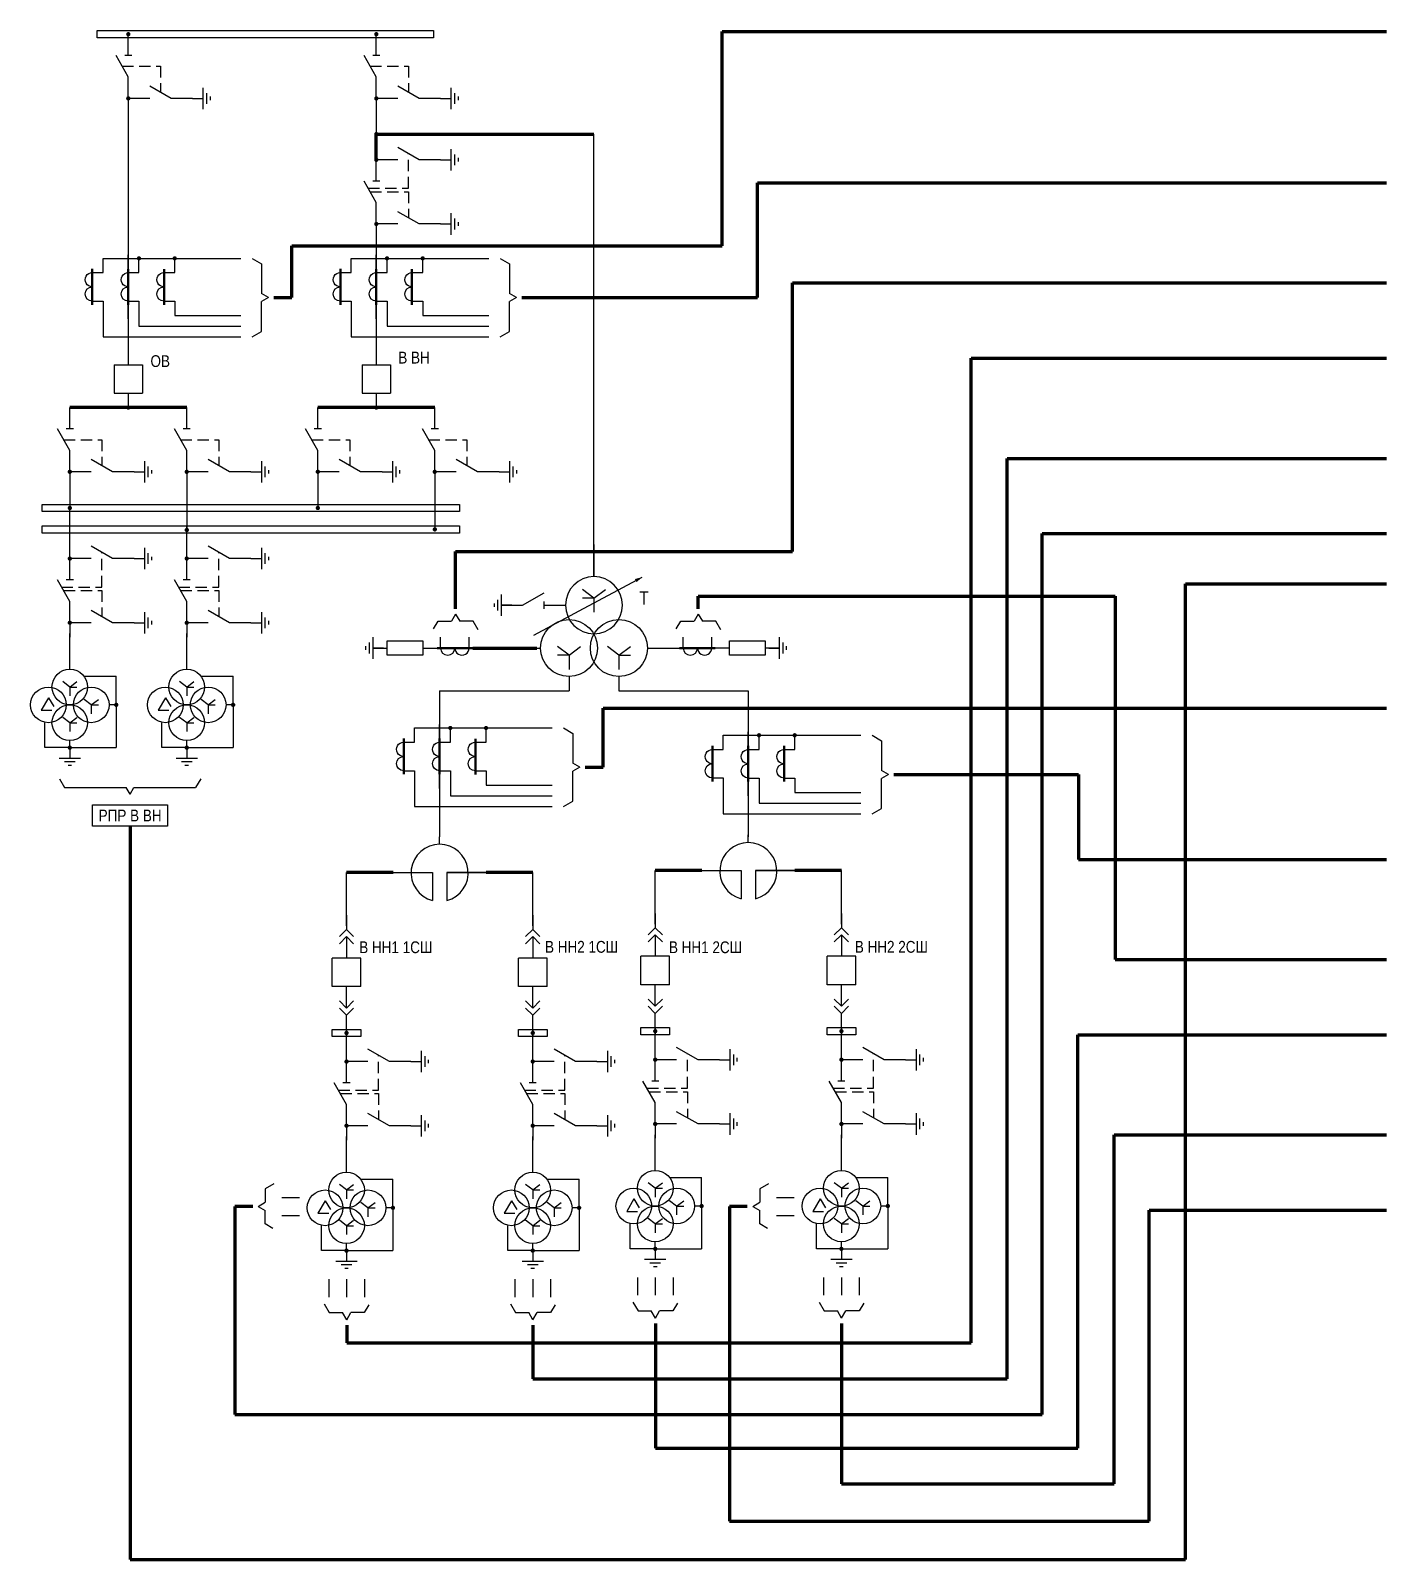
# Model space of a CAD drawing. Header units: millimetres. Extents: x 6 to 13069, y 2 to 2638.
# Drawn here: x 6186.3 to 6566.3, y 2141.8 to 2570.3 of the extents above; entities that cross this region are included whole.
import ezdxf
from ezdxf.enums import TextEntityAlignment as Align

# ---------------------------------------------------------------- set-up
doc = ezdxf.new("R2010")
doc.units = ezdxf.units.MM
doc.linetypes.add('штриховая2', pattern=[9.525, 6.35, -3.175])
doc.layers.add('Основная', color=7, linetype='Continuous')
doc.styles.add('Narrow', font='ARIALN.TTF')
doc.styles.add('Вывод', font='tahoma.ttf', dxfattribs={"height": 2.5})
doc.styles.add('Компонент', font='ARIALN.TTF', dxfattribs={"height": 3.5})

# ---------------------------------------------------------------- blocks, each defined once
blk = doc.blocks.new('*U85')
at = {"ltscale": 0.25}
for p, q in [((0, 0), (-20, 0)), ((14.44, 0), (0, 0))]:
    blk.add_line(p, q, dxfattribs=at)
blk.add_lwpolyline([(-18, 0, 1, 0, 0), (-20, 0, 0, 0, 0)], format="xyseb", dxfattribs=at)
at = {"layer": 'Основная', "style": 'Вывод'}
blk.add_attdef('ОС', text='', height=2.5, dxfattribs=at).set_placement((3, 2), align=Align.MIDDLE_CENTER)
blk = doc.blocks.new('*U84')
at = {"ltscale": 0.25}
for q in [(-3.2, 4.4), (3.2, 4.4), (0, -2), (3.21, 2)]:
    blk.add_line((0, 2), q, dxfattribs=at)
blk.add_circle((0, 0), 8, dxfattribs=at)
at = {"layer": 'Основная', "style": 'Компонент'}
blk.add_attdef('ОУ', text='', height=3.5, dxfattribs=at).set_placement((-17, 0), align=Align.MIDDLE_CENTER)
blk = doc.blocks.new('*U78')
at = {"ltscale": 0.25}
for q in [(-3.2, 0.4), (3.2, 0.4), (-3.21, -2), (0, -6)]:
    blk.add_line((0, -2), q, dxfattribs=at)
blk.add_circle((0, 0), 8, dxfattribs=at)
at = {"layer": 'Основная', "style": 'Компонент'}
blk.add_attdef('ОУ', text='', height=3.5, dxfattribs=at).set_placement((17, 0), align=Align.MIDDLE_CENTER)
blk = doc.blocks.new('*U79')
at = {"ltscale": 0.25}
for q in [(-3.2, 0.4), (3.2, 0.4), (0, -6), (3.21, -2)]:
    blk.add_line((0, -2), q, dxfattribs=at)
blk.add_circle((0, 0), 8, dxfattribs=at)
at = {"layer": 'Основная', "style": 'Компонент'}
blk.add_attdef('ОУ', text='', height=3.5, dxfattribs=at).set_placement((17, 0), align=Align.MIDDLE_CENTER)
blk = doc.blocks.new('*U80')
at = {"ltscale": 0.35}
blk.add_lwpolyline([(-2, -5), (-2, 5), (2, 5), (2, -5)], close=True, dxfattribs=at)
at = {"layer": 'Основная', "color": 0}
for p, q in [((0, 5), (0, 9)), ((0, -9), (0, -5))]:
    blk.add_line(p, q, dxfattribs=at)
at = {"layer": 'Основная'}
for tag, height, style, p in [('В1', 2.5, 'Вывод', (2, 7)), ('ОУ', 3.5, 'Компонент', (-6, 0)), ('В2', 2.5, 'Вывод', (2, -7))]:
    blk.add_attdef(tag, text='', height=height, dxfattribs=dict(at, style=style)).set_placement(p, align=Align.MIDDLE_CENTER)
blk = doc.blocks.new('*U72')
at = {"layer": 'Основная'}
for p, q in [((-3, 0), (3, 0)), ((0, 3), (0, 0)), ((-1.5, -1), (1.5, -1)), ((-0.5, -2), (0.5, -2))]:
    blk.add_line(p, q, dxfattribs=at)
blk = doc.blocks.new('*U82')
at = {"ltscale": 0.35}
blk.add_lwpolyline([(-2, -5), (-2, 5), (2, 5), (2, -5)], close=True, dxfattribs=at)
at = {"layer": 'Основная', "color": 0}
for p, q in [((0, 5), (0, 9)), ((0, -9), (0, -5))]:
    blk.add_line(p, q, dxfattribs=at)
at = {"layer": 'Основная'}
for tag, height, style, p in [('В1', 2.5, 'Вывод', (2, 7)), ('ОУ', 3.5, 'Компонент', (-6, 0)), ('В2', 2.5, 'Вывод', (2, -7))]:
    blk.add_attdef(tag, text='', height=height, dxfattribs=dict(at, style=style)).set_placement(p, align=Align.MIDDLE_CENTER)
blk = doc.blocks.new('*U108')
at = {"color": 0}
blk.add_line((0, 0), (6, 3.43), dxfattribs=at)
blk = doc.blocks.new('*U6')
at = {"layer": 'Основная', "color": 0}
blk.add_line((0, -1), (0, 1), dxfattribs=at)
blk = doc.blocks.new('*U15')
at = {"layer": 'Основная', "color": 0}
for p, q in [((0, 3), (0, 9)), ((0, -9), (0, -3))]:
    blk.add_line(p, q, dxfattribs=at)
at = {"ltscale": 0.25, "rotation": 89.99999999999999}
blk.add_blockref('*U6', (0, 3), dxfattribs=at)
at = {"layer": 'Основная', "ltscale": 0.25, "rotation": 89.99999999999999}
blk.add_blockref('*U108', (0, -3), dxfattribs=at)
at = {"layer": 'Основная'}
for tag, height, style, p in [('В1', 2.5, 'Вывод', (2, 7)), ('ОУ', 3.5, 'Компонент', (-12, 0)), ('В2', 2.5, 'Вывод', (2, -7))]:
    blk.add_attdef(tag, text='', height=height, dxfattribs=dict(at, style=style)).set_placement(p, align=Align.MIDDLE_CENTER)
blk = doc.blocks.new('*U49')
at = {"layer": 'Основная'}
for p, q in [((-3, 0), (3, 0)), ((0, 3), (0, 0)), ((-1.5, -1), (1.5, -1)), ((-0.5, -2), (0.5, -2))]:
    blk.add_line(p, q, dxfattribs=at)
blk = doc.blocks.new('*U119')
at = {"layer": 'Основная', "ltscale": 0.25}
for p, q in [((2, 2), (0, 0)), ((0, 0), (2, -2))]:
    blk.add_line(p, q, dxfattribs=at)
blk = doc.blocks.new('*U68')
at = {"color": 0}
for p, q in [((0, 6), (0, 2)), ((0, 0), (0, -6))]:
    blk.add_line(p, q, dxfattribs=at)
at = {"color": 0, "ltscale": 0.25, "xscale": -1, "rotation": 90}
for p in [(0, 2), (0, 0)]:
    blk.add_blockref('*U119', p, dxfattribs=at)
at = {"layer": 'Основная'}
for tag, height, style, p in [('ОУ2', 3.5, 'Компонент', (-5, 6)), ('В2', 2.5, 'Вывод', (3, 6)), ('ОУ1', 3.5, 'Компонент', (-5, -6)), ('В1', 2.5, 'Вывод', (3, -6))]:
    blk.add_attdef(tag, text='', height=height, dxfattribs=dict(at, style=style)).set_placement(p, align=Align.MIDDLE_CENTER)
blk = doc.blocks.new('*U19')
at = {"layer": 'Основная'}
for p, q in [((0, 0), (-8, 0)), ((-8, -8), (-8, 0)), ((0, -8), (0, 0)), ((0, -8), (-8, -8))]:
    blk.add_line(p, q, dxfattribs=at)
at = {"layer": 'Основная', "style": 'Компонент'}
blk.add_attdef('ОУ', text='', height=3.5, dxfattribs=at).set_placement((-15, -3), align=Align.MIDDLE_CENTER)
blk = doc.blocks.new('*U69')
at = {"color": 0}
for p, q in [((0, 0), (0, 6)), ((0, -6), (0, -2))]:
    blk.add_line(p, q, dxfattribs=at)
at = {"color": 0, "ltscale": 0.25, "rotation": 89.99999999999999}
for p in [(0, 0), (0, -2)]:
    blk.add_blockref('*U119', p, dxfattribs=at)
at = {"layer": 'Основная'}
for tag, height, style, p in [('ОУ1', 3.5, 'Компонент', (-5, 6)), ('В1', 2.5, 'Вывод', (3, 6)), ('ОУ2', 3.5, 'Компонент', (-5, -6)), ('В2', 2.5, 'Вывод', (3, -6))]:
    blk.add_attdef(tag, text='', height=height, dxfattribs=dict(at, style=style)).set_placement(p, align=Align.MIDDLE_CENTER)
blk = doc.blocks.new('*U24')
at = {"ltscale": 0.25}
for p, q in [((0, 4), (3, 4)), ((0, -4), (3, -4))]:
    blk.add_line(p, q, dxfattribs=at)
for centre, major_axis, start_param, end_param in [((0, -2), (-2, 0), 4.712389, 7.853982), ((0, 2), (0, -2), 3.141593, 6.283185)]:
    blk.add_ellipse(centre, major_axis=major_axis, ratio=1, start_param=start_param, end_param=end_param, dxfattribs=at)
at = {"layer": 'Основная', "color": 0, "lineweight": 50}
blk.add_line((0, -5), (0, 5), dxfattribs=at)
at = {"layer": 'Основная'}
for tag, height, style, p in [('В1', 2.5, 'Вывод', (5, 6)), ('ОУ', 3.5, 'Компонент', (-6, 0)), ('В2', 2.5, 'Вывод', (5, -6))]:
    blk.add_attdef(tag, text='', height=height, dxfattribs=dict(at, style=style)).set_placement(p, align=Align.MIDDLE_CENTER)
blk = doc.blocks.new('*U16')
at = {"layer": 'Основная', "color": 0}
for p, q in [((-3, 0), (-9, 0)), ((9, 0), (3, 0))]:
    blk.add_line(p, q, dxfattribs=at)
at = {"layer": 'Основная', "ltscale": 0.25, "xscale": -1}
blk.add_blockref('*U108', (3, 0), dxfattribs=at)
at = {"layer": 'Основная'}
for tag, height, style, p in [('ОУ', 3.5, 'Компонент', (-25, 0)), ('В1', 2.5, 'Вывод', (-7, -2)), ('В2', 2.5, 'Вывод', (7, -2))]:
    blk.add_attdef(tag, text='', height=height, dxfattribs=dict(at, style=style)).set_placement(p, align=Align.MIDDLE_CENTER)
blk = doc.blocks.new('*U17')
at = {"layer": 'Основная'}
for p, q in [((-3, 0), (0, 0)), ((0, -3), (0, 3)), ((1, -1.5), (1, 1.5)), ((2, -0.5), (2, 0.5))]:
    blk.add_line(p, q, dxfattribs=at)
blk = doc.blocks.new('*U35')
at = {"ltscale": 0.25, "const_width": 0.6}
blk.add_lwpolyline([(0, -0.3, 1), (0, 0.3, 1)], format="xyb", close=True, dxfattribs=at)
at = {"layer": 'Основная', "color": 0}
for p, q in [((0, 7), (0, 9)), ((0, 2), (0, 7)), ((0, 0), (0, 2))]:
    blk.add_line(p, q, dxfattribs=at)
blk = doc.blocks.new('*U34')
at = {"ltscale": 0.25, "const_width": 0.6}
blk.add_lwpolyline([(0, 0.3, 1), (0, -0.3, 1)], format="xyb", close=True, dxfattribs=at)
at = {"layer": 'Основная', "color": 0}
for p, q in [((0, 0), (0, -2)), ((0, -2), (0, -2)), ((0, -2), (0, -4))]:
    blk.add_line(p, q, dxfattribs=at)
blk = doc.blocks.new('*U32')
at = {"ltscale": 0.35}
for p, q in [((0, 2), (-2, -1.5)), ((0, 2), (1.5, -0.5)), ((-2, -1.5), (1, -1.5))]:
    blk.add_line(p, q, dxfattribs=at)
blk.add_circle((0, 0), 5, dxfattribs=at)
at = {"ltscale": 0.35, "style": 'Компонент'}
blk.add_attdef('ОУ', text='', height=3.5, dxfattribs=at).set_placement((-3, 10), align=Align.MIDDLE_CENTER)
blk = doc.blocks.new('*U31')
at = {"ltscale": 0.35}
for q in [(-2, 1.5), (2, 1.5), (2, 0), (0, -2.5)]:
    blk.add_line((0, 0), q, dxfattribs=at)
blk.add_circle((0, 0), 5, dxfattribs=at)
at = {"ltscale": 0.35, "style": 'Компонент'}
blk.add_attdef('ОУ', text='', height=3.5, dxfattribs=at).set_placement((0, 8), align=Align.MIDDLE_CENTER)
blk = doc.blocks.new('*U33')
at = {"ltscale": 0.35}
for q in [(-2, 1.5), (2, 1.5), (2, 0), (0, -2.5)]:
    blk.add_line((0, 0), q, dxfattribs=at)
blk.add_circle((0, 0), 5, dxfattribs=at)
at = {"ltscale": 0.35, "style": 'Компонент'}
blk.add_attdef('ОУ', text='', height=3.5, dxfattribs=at).set_placement((-9, 8), align=Align.MIDDLE_CENTER)
blk = doc.blocks.new('*U38')
at = {"ltscale": 0.25, "const_width": 0.6}
blk.add_lwpolyline([(0.3, 0, 1), (-0.3, 0, 1)], format="xyb", close=True, dxfattribs=at)
at = {"layer": 'Основная', "color": 0}
for p, q in [((-5, 0), (-7, 0)), ((-2, 0), (-5, 0)), ((0, 0), (-2, 0))]:
    blk.add_line(p, q, dxfattribs=at)
blk = doc.blocks.new('*U36')
at = {"layer": 'Основная'}
for p, q in [((3, 0), (-3, 0)), ((0, 3), (0, 0)), ((1.5, -1), (-1.5, -1)), ((0.5, -2), (-0.5, -2))]:
    blk.add_line(p, q, dxfattribs=at)
blk = doc.blocks.new('*U37')
at = {"ltscale": 0.25, "const_width": 0.6}
blk.add_lwpolyline([(0, -0.3, 1), (0, 0.3, 1)], format="xyb", close=True, dxfattribs=at)
at = {"layer": 'Основная', "color": 0}
for p, q in [((0, 6), (0, 8)), ((0, 2), (0, 6)), ((0, 0), (0, 2))]:
    blk.add_line(p, q, dxfattribs=at)
blk = doc.blocks.new('*U60')
at = {"ltscale": 0.25, "const_width": 0.6}
blk.add_lwpolyline([(0, 0.3, 1), (0, -0.3, 1)], format="xyb", close=True, dxfattribs=at)
at = {"layer": 'Основная', "color": 0}
for p, q in [((0, 0), (0, -2)), ((0, -2), (0, -8)), ((0, -8), (0, -10))]:
    blk.add_line(p, q, dxfattribs=at)
blk = doc.blocks.new('*U100')
at = {"ltscale": 0.25, "const_width": 0.6}
blk.add_lwpolyline([(0, 0.3, 1), (0, -0.3, 1)], format="xyb", close=True, dxfattribs=at)
at = {"layer": 'Основная', "color": 0}
for p, q in [((0, 0), (0, -2)), ((0, -2), (0, -14.15)), ((0, -14.15), (0, -16.15))]:
    blk.add_line(p, q, dxfattribs=at)
blk = doc.blocks.new('*U101')
at = {"ltscale": 0.25, "const_width": 0.6}
blk.add_lwpolyline([(0, 0.3, 1), (0, -0.3, 1)], format="xyb", close=True, dxfattribs=at)
at = {"layer": 'Основная', "color": 0}
for p, q in [((0, 0), (0, -2)), ((0, -2), (0, -14.15)), ((0, -14.15), (0, -16.15))]:
    blk.add_line(p, q, dxfattribs=at)
blk = doc.blocks.new('*U104')
at = {"ltscale": 0.25, "const_width": 0.6}
blk.add_lwpolyline([(0, -0.3, 1), (0, 0.3, 1)], format="xyb", close=True, dxfattribs=at)
at = {"layer": 'Основная', "color": 0}
for p, q in [((0, 12.15), (0, 14.15)), ((0, 2), (0, 12.15)), ((0, 0), (0, 2))]:
    blk.add_line(p, q, dxfattribs=at)

msp = doc.modelspace()

# ---------------------------------------------------------------- hatches: boundary and pattern name
h = msp.add_hatch(color=256)
h.dxf.hatch_style = 1
h.paths.add_polyline_path([(6217.26, 2506.43, -1), (6216.06, 2506.43, -1)])
h = msp.add_hatch(color=256)
h.dxf.hatch_style = 1
h.paths.add_polyline_path([(6227.27, 2506.43, -1), (6226.07, 2506.43, -1)])
h = msp.add_hatch(color=256)
h.dxf.hatch_style = 1
h.paths.add_polyline_path([(6286.78, 2506.43, -1), (6285.58, 2506.43, -1)])
h = msp.add_hatch(color=256)
h.dxf.hatch_style = 1
h.paths.add_polyline_path([(6296.78, 2506.43, -1), (6295.58, 2506.43, -1)])
h = msp.add_hatch(color=256)
h.dxf.hatch_style = 1
h.paths.add_polyline_path([(6304.53, 2374.82, -1), (6303.33, 2374.82, -1)])
h = msp.add_hatch(color=256)
h.dxf.hatch_style = 1
h.paths.add_polyline_path([(6314.54, 2374.82, -1), (6313.34, 2374.82, -1)])
h = msp.add_hatch(color=256)
h.dxf.hatch_style = 1
h.paths.add_polyline_path([(6391.05, 2372.78, -1), (6389.85, 2372.78, -1)])
h = msp.add_hatch(color=256)
h.dxf.hatch_style = 1
h.paths.add_polyline_path([(6401.06, 2372.78, -1), (6399.86, 2372.78, -1)])

# ---------------------------------------------------------------- linework, layer by layer
at = {"lineweight": 100}
for p, q in [((6380.13, 2509.97), (6380.13, 2569.99)), ((6380.13, 2569.99), (6566.31, 2569.99)), ((6283.18, 2541.26), (6344.19, 2541.26)), ((6283.18, 2534.06), (6283.18, 2541.26)), ((6390.06, 2495.43), (6390.06, 2527.62)), ((6390.06, 2527.62), (6566.31, 2527.62)), ((6259.49, 2495.43), (6259.49, 2509.97)), ((6259.49, 2509.97), (6380.13, 2509.97)), ((6399.84, 2424.23), (6399.84, 2499.53)), ((6399.84, 2499.53), (6566.31, 2499.53)), ((6254.49, 2495.43), (6259.49, 2495.43)), ((6324.01, 2495.43), (6390.06, 2495.43)), ((6449.89, 2202.46), (6449.89, 2478.46)), ((6449.89, 2478.46), (6566.31, 2478.46)), ((6213.66, 2464.61), (6197.27, 2464.61)), ((6230.05, 2464.61), (6213.66, 2464.61)), ((6283.18, 2464.61), (6266.79, 2464.61)), ((6299.57, 2464.61), (6283.18, 2464.61)), ((6460.01, 2192.46), (6460.01, 2450.37)), ((6460.01, 2450.37), (6566.31, 2450.37)), ((6469.83, 2182.46), (6469.83, 2429.3)), ((6469.83, 2429.3), (6566.31, 2429.3)), ((6305.42, 2408.23), (6305.42, 2424.23)), ((6305.42, 2424.23), (6399.84, 2424.23)), ((6510, 2141.8), (6510, 2415.25)), ((6510, 2415.25), (6566.31, 2415.25)), ((6373.42, 2408.23), (6373.42, 2411.75)), ((6373.42, 2411.75), (6490.27, 2411.75)), ((6490.27, 2411.75), (6490.27, 2309.91)), ((6310.19, 2397.23), (6328.19, 2397.23)), ((6346.76, 2363.82), (6346.76, 2380.37)), ((6346.76, 2380.37), (6566.31, 2380.37)), ((6341.76, 2363.82), (6346.76, 2363.82)), ((6428.28, 2361.78), (6480, 2361.78)), ((6480, 2361.78), (6480, 2338)), ((6214.14, 2347.28), (6214.14, 2141.8)), ((6480, 2338), (6566.31, 2338)), ((6287.93, 2334.34), (6274.83, 2334.34)), ((6327.03, 2334.34), (6313.93, 2334.34)), ((6374.45, 2334.84), (6361.36, 2334.84)), ((6413.55, 2334.84), (6400.45, 2334.84)), ((6490.27, 2309.91), (6566.31, 2309.91)), ((6479.81, 2172.96), (6479.81, 2288.85)), ((6479.81, 2288.85), (6566.31, 2288.85)), ((6489.95, 2162.96), (6489.95, 2260.75)), ((6489.95, 2260.75), (6566.31, 2260.75)), ((6248.53, 2240.74), (6243.53, 2240.74)), ((6243.53, 2240.74), (6243.53, 2192.46)), ((6387.17, 2240.74), (6382.17, 2240.74)), ((6382.17, 2240.74), (6382.17, 2195.74)), ((6499.79, 2152.54), (6499.79, 2239.69)), ((6499.79, 2239.69), (6566.31, 2239.69)), ((6274.89, 2207.46), (6274.89, 2202.46)), ((6327.08, 2207.46), (6327.08, 2192.46)), ((6361.42, 2207.96), (6361.42, 2172.96)), ((6413.61, 2207.96), (6413.61, 2162.96)), ((6274.89, 2202.46), (6449.89, 2202.46)), ((6382.17, 2195.74), (6382.17, 2152.54)), ((6243.53, 2192.46), (6243.53, 2182.46)), ((6327.08, 2192.46), (6460.01, 2192.46)), ((6243.53, 2182.46), (6469.83, 2182.46)), ((6361.42, 2172.96), (6479.81, 2172.96)), ((6413.61, 2162.96), (6489.95, 2162.96)), ((6382.17, 2152.54), (6499.79, 2152.54)), ((6214.14, 2141.8), (6510, 2141.8))]:
    msp.add_line(p, q, dxfattribs=at)
for p, q in [((6206.58, 2502.45), (6206.58, 2506.43)), ((6206.58, 2506.43), (6245.21, 2506.43)), ((6216.66, 2502.44), (6216.66, 2506.43)), ((6226.67, 2502.43), (6226.67, 2506.43)), ((6248.4, 2506.43), (6250.99, 2504.92)), ((6250.99, 2504.92), (6250.99, 2496.59)), ((6276.1, 2502.45), (6276.1, 2506.43)), ((6276.1, 2506.43), (6314.73, 2506.43)), ((6286.18, 2502.44), (6286.18, 2506.43)), ((6296.18, 2502.43), (6296.18, 2506.43)), ((6317.91, 2506.43), (6320.5, 2504.92)), ((6320.5, 2504.92), (6320.5, 2496.59)), ((6206.58, 2494.45), (6206.58, 2484.45)), ((6216.66, 2494.44), (6216.66, 2487.44)), ((6226.67, 2494.43), (6226.67, 2490.43)), ((6252.99, 2495.43), (6250.99, 2496.59)), ((6252.99, 2495.43), (6250.99, 2494.3)), ((6250.99, 2485.95), (6250.99, 2494.3)), ((6276.1, 2494.45), (6276.1, 2484.45)), ((6286.18, 2494.44), (6286.18, 2487.44)), ((6296.18, 2494.43), (6296.18, 2490.43)), ((6322.51, 2495.43), (6320.5, 2496.59)), ((6322.51, 2495.43), (6320.51, 2494.3)), ((6320.51, 2485.95), (6320.51, 2494.3)), ((6226.67, 2490.43), (6245.21, 2490.43)), ((6296.18, 2490.43), (6314.73, 2490.43)), ((6216.66, 2487.44), (6245.21, 2487.44)), ((6286.18, 2487.44), (6314.73, 2487.44)), ((6206.58, 2484.45), (6245.21, 2484.45)), ((6276.1, 2484.45), (6314.73, 2484.45)), ((6299.24, 2402.56), (6300.51, 2404.73)), ((6300.51, 2404.73), (6304.27, 2404.73)), ((6305.42, 2406.73), (6304.27, 2404.73)), ((6305.42, 2406.73), (6306.59, 2404.73)), ((6310.3, 2404.73), (6306.59, 2404.73)), ((6311.72, 2402.3), (6310.3, 2404.73)), ((6367.24, 2402.56), (6368.51, 2404.73)), ((6368.51, 2404.73), (6372.27, 2404.73)), ((6373.42, 2406.73), (6372.27, 2404.73)), ((6373.42, 2406.73), (6374.59, 2404.73)), ((6378.3, 2404.73), (6374.59, 2404.73)), ((6379.72, 2402.3), (6378.3, 2404.73)), ((6293.85, 2370.84), (6293.85, 2374.82)), ((6293.85, 2374.82), (6332.48, 2374.82)), ((6303.93, 2370.83), (6303.93, 2374.82)), ((6313.94, 2370.82), (6313.94, 2374.82)), ((6335.67, 2374.82), (6338.26, 2373.3)), ((6338.26, 2373.3), (6338.26, 2364.98)), ((6380.37, 2368.8), (6380.37, 2372.78)), ((6380.37, 2372.78), (6419, 2372.78)), ((6390.45, 2368.78), (6390.45, 2372.78)), ((6400.46, 2368.78), (6400.46, 2372.78)), ((6422.19, 2372.78), (6424.78, 2371.26)), ((6424.78, 2371.26), (6424.78, 2362.94)), ((6293.85, 2362.84), (6293.85, 2352.84)), ((6303.93, 2362.83), (6303.93, 2355.83)), ((6313.94, 2362.82), (6313.94, 2358.82)), ((6340.26, 2363.82), (6338.26, 2364.98)), ((6340.26, 2363.82), (6338.27, 2362.69)), ((6338.27, 2354.33), (6338.27, 2362.69)), ((6426.78, 2361.78), (6424.78, 2362.94)), ((6426.78, 2361.78), (6424.79, 2360.65)), ((6194.36, 2360.61), (6195.76, 2358.16)), ((6195.76, 2358.16), (6213.04, 2358.17)), ((6214.14, 2356.29), (6213.04, 2358.17)), ((6214.14, 2356.29), (6215.21, 2358.17)), ((6215.21, 2358.17), (6232.52, 2358.18)), ((6233.95, 2360.61), (6232.52, 2358.18)), ((6313.94, 2358.82), (6332.48, 2358.82)), ((6380.37, 2360.8), (6380.37, 2350.8)), ((6390.45, 2360.78), (6390.45, 2353.78)), ((6400.46, 2360.78), (6400.46, 2356.78)), ((6400.46, 2356.78), (6419, 2356.78)), ((6424.79, 2352.29), (6424.79, 2360.65)), ((6293.85, 2352.84), (6332.48, 2352.84)), ((6303.93, 2355.83), (6332.48, 2355.83)), ((6390.45, 2353.78), (6419, 2353.78)), ((6380.37, 2350.8), (6419, 2350.8)), ((6254.46, 2247.04), (6252.03, 2245.62)), ((6252.03, 2245.62), (6252.03, 2241.91)), ((6393.11, 2247.04), (6390.67, 2245.62)), ((6390.67, 2245.62), (6390.67, 2241.91)), ((6250.03, 2240.74), (6252.03, 2241.91)), ((6256.69, 2243.2), (6261.66, 2243.2)), ((6388.67, 2240.74), (6390.67, 2241.91)), ((6395.33, 2243.2), (6400.31, 2243.2)), ((6250.03, 2240.74), (6252.03, 2239.58)), ((6252.03, 2235.83), (6252.03, 2239.58)), ((6256.69, 2238.2), (6261.66, 2238.2)), ((6388.67, 2240.74), (6390.67, 2239.58)), ((6390.67, 2235.83), (6390.67, 2239.58)), ((6395.33, 2238.2), (6400.31, 2238.2)), ((6254.2, 2234.56), (6252.03, 2235.83)), ((6392.85, 2234.56), (6390.67, 2235.83)), ((6269.83, 2220.32), (6269.83, 2215.34)), ((6274.83, 2220.32), (6274.83, 2215.34)), ((6279.83, 2220.32), (6279.83, 2215.34)), ((6322.03, 2220.32), (6322.03, 2215.34)), ((6327.03, 2220.32), (6327.03, 2215.34)), ((6332.02, 2220.32), (6332.02, 2215.34)), ((6356.36, 2220.82), (6356.36, 2215.84)), ((6361.36, 2220.82), (6361.36, 2215.84)), ((6366.36, 2220.82), (6366.36, 2215.84)), ((6408.55, 2220.82), (6408.55, 2215.84)), ((6413.55, 2220.82), (6413.55, 2215.84)), ((6418.55, 2220.82), (6418.55, 2215.84)), ((6268.59, 2213.4), (6270.01, 2210.96)), ((6270.01, 2210.96), (6273.72, 2210.96)), ((6274.89, 2208.96), (6273.72, 2210.96)), ((6274.89, 2208.96), (6276.05, 2210.96)), ((6279.8, 2210.96), (6276.05, 2210.96)), ((6281.07, 2213.14), (6279.8, 2210.96)), ((6320.78, 2213.4), (6322.2, 2210.96)), ((6322.2, 2210.96), (6325.92, 2210.96)), ((6327.08, 2208.96), (6325.92, 2210.96)), ((6327.08, 2208.96), (6328.24, 2210.96)), ((6332, 2210.96), (6328.24, 2210.96)), ((6333.27, 2213.14), (6332, 2210.96)), ((6355.12, 2213.9), (6356.54, 2211.46)), ((6356.54, 2211.46), (6360.25, 2211.46)), ((6361.42, 2209.46), (6360.25, 2211.46)), ((6361.42, 2209.46), (6362.57, 2211.46)), ((6366.33, 2211.46), (6362.57, 2211.46)), ((6367.6, 2213.64), (6366.33, 2211.46)), ((6407.31, 2213.9), (6408.73, 2211.46)), ((6408.73, 2211.46), (6412.44, 2211.46)), ((6413.61, 2209.46), (6412.44, 2211.46)), ((6413.61, 2209.46), (6414.76, 2211.46)), ((6418.52, 2211.46), (6414.76, 2211.46)), ((6419.79, 2213.64), (6418.52, 2211.46))]:
    msp.add_line(p, q)
at = {"ltscale": 0.25, "const_width": 0.6}
for points in [[(6282.88, 2534.06, 1), (6283.48, 2534.06, 1)], [(6282.88, 2516.06, 1), (6283.48, 2516.06, 1)]]:
    msp.add_lwpolyline(points, format="xyb", close=True, dxfattribs=at)
for points in [[(6248.4, 2484.45), (6250.99, 2485.95)], [(6317.91, 2484.45), (6320.51, 2485.95)], [(6335.67, 2352.84), (6338.27, 2354.33)], [(6422.19, 2350.8), (6424.79, 2352.29)]]:
    msp.add_lwpolyline(points)
at = {"layer": 'Основная'}
for p, q in [((6213.66, 2568.26), (6213.66, 2569.26)), ((6283.18, 2568.26), (6283.18, 2569.26)), ((6213.66, 2541.26), (6213.66, 2476.61)), ((6344.19, 2417.23), (6344.19, 2541.26)), ((6283.18, 2516.06), (6283.18, 2476.61)), ((6213.66, 2489.44), (6213.66, 2507.44)), ((6283.18, 2489.44), (6283.18, 2507.44)), ((6213.66, 2468.61), (6213.66, 2464.61)), ((6283.18, 2468.61), (6283.18, 2464.61)), ((6344.19, 2426.23), (6344.19, 2417.23)), ((6359.19, 2397.23), (6368.19, 2397.23)), ((6300.93, 2385.23), (6337.19, 2385.23)), ((6300.93, 2385.23), (6300.93, 2344.34)), ((6351.19, 2385.23), (6387.45, 2385.23)), ((6387.45, 2385.23), (6387.45, 2344.34)), ((6300.93, 2357.83), (6300.93, 2375.83)), ((6387.45, 2355.78), (6387.45, 2373.78)), ((6300.93, 2343.34), (6300.93, 2344.34)), ((6387.45, 2343.84), (6387.45, 2344.84)), ((6274.83, 2290.34), (6274.83, 2288.34)), ((6327.03, 2290.34), (6327.03, 2288.34)), ((6361.36, 2290.84), (6361.36, 2288.84)), ((6413.55, 2290.84), (6413.55, 2288.84))]:
    msp.add_line(p, q, dxfattribs=at)
at = {"layer": 'Основная', "ltscale": 0.35}
msp.add_line((6328.19, 2397.23), (6329.19, 2397.23), dxfattribs=at)
at = {"layer": 'Основная'}
for points in [[(6204.9, 2570.26), (6299.18, 2570.26), (6299.18, 2568.26), (6204.9, 2568.26)], [(6189.54, 2437.46), (6306.54, 2437.46), (6306.54, 2435.46), (6189.54, 2435.46)], [(6189.54, 2431.46), (6306.54, 2431.46), (6306.54, 2429.46), (6189.54, 2429.46)], [(6203.64, 2353.28), (6224.64, 2353.28), (6224.64, 2347.28), (6203.64, 2347.28)], [(6270.83, 2290.34), (6278.83, 2290.34), (6278.83, 2288.34), (6270.83, 2288.34)], [(6323.03, 2290.34), (6331.03, 2290.34), (6331.03, 2288.34), (6323.03, 2288.34)], [(6357.36, 2290.84), (6365.36, 2290.84), (6365.36, 2288.84), (6357.36, 2288.84)], [(6409.55, 2290.84), (6417.55, 2290.84), (6417.55, 2288.84), (6409.55, 2288.84)]]:
    msp.add_lwpolyline(points, close=True, dxfattribs=at)
at = {"layer": 'Основная', "ltscale": 0.25, "const_width": 0.6}
for points in [[(6213.36, 2569.26, 1), (6213.96, 2569.26, 1)], [(6282.88, 2569.26, 1), (6283.48, 2569.26, 1)], [(6283.48, 2541.26, 1), (6282.88, 2541.26, 1)], [(6213.96, 2464.61, 1), (6213.36, 2464.61, 1)], [(6283.48, 2464.61, 1), (6282.88, 2464.61, 1)], [(6196.97, 2436.46, 1), (6197.57, 2436.46, 1)], [(6196.97, 2436.46, 1), (6197.57, 2436.46, 1)], [(6266.49, 2436.46, 1), (6267.09, 2436.46, 1)], [(6229.75, 2430.3, 1), (6230.35, 2430.3, 1)], [(6229.75, 2430.3, 1), (6230.35, 2430.3, 1)], [(6299.27, 2430.46, 1), (6299.87, 2430.46, 1)], [(6274.53, 2289.34, 1), (6275.13, 2289.34, 1)], [(6326.73, 2289.34, 1), (6327.33, 2289.34, 1)], [(6361.06, 2289.84, 1), (6361.66, 2289.84, 1)], [(6413.25, 2289.84, 1), (6413.85, 2289.84, 1)]]:
    msp.add_lwpolyline(points, format="xyb", close=True, dxfattribs=at)
at = {"layer": 'Основная', "linetype": 'штриховая2', "ltscale": 0.5}
for points in [[(6211.94, 2560.26), (6222.66, 2560.26), (6222.66, 2552.98)], [(6281.46, 2560.26), (6292.18, 2560.26), (6292.18, 2552.98)], [(6280.89, 2526.06), (6292.18, 2526.06), (6292.18, 2535.77)], [(6281.46, 2525.06), (6292.18, 2525.06), (6292.18, 2517.77)], [(6195.56, 2455.61), (6206.27, 2455.61), (6206.27, 2448.33)], [(6228.33, 2455.61), (6239.05, 2455.61), (6239.05, 2448.33)], [(6265.07, 2455.61), (6275.79, 2455.61), (6275.79, 2448.33)], [(6297.85, 2455.61), (6308.57, 2455.61), (6308.57, 2448.33)], [(6194.98, 2414.3), (6206.27, 2414.3), (6206.27, 2424.02)], [(6227.76, 2414.3), (6239.05, 2414.3), (6239.05, 2424.02)], [(6195.56, 2413.3), (6206.27, 2413.3), (6206.27, 2406.02)], [(6228.33, 2413.3), (6239.05, 2413.3), (6239.05, 2406.02)], [(6272.55, 2273.34), (6283.83, 2273.34), (6283.83, 2283.05)], [(6324.74, 2273.34), (6336.03, 2273.34), (6336.03, 2283.05)], [(6359.07, 2273.84), (6370.36, 2273.84), (6370.36, 2283.55)], [(6411.26, 2273.84), (6422.55, 2273.84), (6422.55, 2283.55)], [(6273.12, 2272.34), (6283.83, 2272.34), (6283.83, 2265.05)], [(6325.31, 2272.34), (6336.03, 2272.34), (6336.03, 2265.05)], [(6359.64, 2272.84), (6370.36, 2272.84), (6370.36, 2265.55)], [(6411.83, 2272.84), (6422.55, 2272.84), (6422.55, 2265.55)]]:
    msp.add_lwpolyline(points, dxfattribs=at)
at = {"layer": 'Основная'}
for points in [[(6197.27, 2391.3), (6197.27, 2401.3)], [(6230.05, 2391.3), (6230.05, 2401.3)], [(6201.27, 2389.3), (6210.27, 2389.3)], [(6234.05, 2389.3), (6243.05, 2389.3)], [(6337.19, 2389.23), (6337.19, 2385.23)], [(6351.19, 2389.23), (6351.19, 2385.23)], [(6210.27, 2381.3), (6208.27, 2381.3)], [(6210.27, 2381.3), (6210.27, 2369.3)], [(6243.05, 2381.3), (6241.05, 2381.3)], [(6243.05, 2381.3), (6243.05, 2369.3)], [(6197.27, 2369.3), (6197.27, 2371.3)], [(6230.05, 2369.3), (6230.05, 2371.3)], [(6197.27, 2369.3), (6210.27, 2369.3)], [(6230.05, 2369.3), (6243.05, 2369.3)], [(6387.45, 2342.84), (6387.45, 2343.84)], [(6300.93, 2342.34), (6300.93, 2343.34)], [(6274.83, 2319.34), (6274.83, 2334.34)], [(6287.93, 2334.34), (6298.93, 2334.34), (6298.93, 2326.47)], [(6287.93, 2334.34), (6298.93, 2334.34)], [(6313.93, 2334.34), (6302.93, 2334.34), (6302.93, 2326.47)], [(6302.93, 2334.34), (6313.93, 2334.34)], [(6327.03, 2319.34), (6327.03, 2334.34)], [(6361.36, 2319.84), (6361.36, 2334.84)], [(6374.45, 2334.84), (6385.45, 2334.84), (6385.45, 2326.97)], [(6374.45, 2334.84), (6385.45, 2334.84)], [(6400.45, 2334.84), (6389.45, 2334.84), (6389.45, 2326.97)], [(6389.45, 2334.84), (6400.45, 2334.84)], [(6413.55, 2319.84), (6413.55, 2334.84)], [(6274.83, 2250.34), (6274.83, 2260.34)], [(6327.03, 2250.34), (6327.03, 2260.34)], [(6361.36, 2250.84), (6361.36, 2260.84)], [(6413.55, 2250.84), (6413.55, 2260.84)], [(6278.83, 2248.34), (6287.83, 2248.34)], [(6331.03, 2248.34), (6340.03, 2248.34)], [(6365.36, 2248.84), (6374.36, 2248.84)], [(6417.55, 2248.84), (6426.55, 2248.84)], [(6287.83, 2240.34), (6285.83, 2240.34)], [(6287.83, 2240.34), (6287.83, 2228.34)], [(6340.03, 2240.34), (6338.03, 2240.34)], [(6340.03, 2240.34), (6340.03, 2228.34)], [(6374.36, 2240.84), (6372.36, 2240.84)], [(6374.36, 2240.84), (6374.36, 2228.84)], [(6426.55, 2240.84), (6424.55, 2240.84)], [(6426.55, 2240.84), (6426.55, 2228.84)], [(6274.83, 2228.34), (6274.83, 2230.34)], [(6274.83, 2228.34), (6287.83, 2228.34)], [(6327.03, 2228.34), (6327.03, 2230.34)], [(6327.03, 2228.34), (6340.03, 2228.34)], [(6361.36, 2228.84), (6361.36, 2230.84)], [(6361.36, 2228.84), (6374.36, 2228.84)], [(6413.55, 2228.84), (6413.55, 2230.84)], [(6413.55, 2228.84), (6426.55, 2228.84)]]:
    msp.add_lwpolyline(points, dxfattribs=at)
at = {"layer": 'Основная', "ltscale": 100}
for points in [[(6190.27, 2369.3), (6190.27, 2376.3)], [(6223.05, 2369.3), (6223.05, 2376.3)], [(6267.83, 2228.34), (6267.83, 2235.34)], [(6320.03, 2228.34), (6320.03, 2235.34)], [(6354.36, 2228.84), (6354.36, 2235.84)], [(6406.55, 2228.84), (6406.55, 2235.84)]]:
    msp.add_lwpolyline(points, dxfattribs=at)
at = {"layer": 'Основная', "ltscale": 0.25}
for centre in [(6300.93, 2334.21), (6387.45, 2334.71)]:
    msp.add_arc(centre, 8, 284.4775, 255.5225, dxfattribs=at)

# ---------------------------------------------------------------- block references
for name, p in [('*U15', (6213.66, 2560.26)), ('*U15', (6283.18, 2560.26)), ('*U16', (6222.66, 2551.26)), ('*U17', (6234.66, 2551.26)), ('*U16', (6292.18, 2551.26)), ('*U17', (6304.18, 2551.26)), ('*U60', (6213.66, 2551.26)), ('*U60', (6283.18, 2551.26)), ('*U16', (6292.18, 2534.06)), ('*U17', (6304.18, 2534.06)), ('*U15', (6283.18, 2525.06)), ('*U16', (6292.18, 2516.06)), ('*U17', (6304.18, 2516.06)), ('*U15', (6197.27, 2455.61)), ('*U15', (6230.05, 2455.61)), ('*U15', (6266.79, 2455.61)), ('*U15', (6299.57, 2455.61)), ('*U60', (6197.27, 2446.61)), ('*U16', (6206.27, 2446.61)), ('*U17', (6218.27, 2446.61)), ('*U100', (6230.05, 2446.61)), ('*U16', (6239.05, 2446.61)), ('*U17', (6251.05, 2446.61)), ('*U60', (6266.79, 2446.61)), ('*U16', (6275.79, 2446.61)), ('*U17', (6287.79, 2446.61)), ('*U101', (6299.57, 2446.61)), ('*U16', (6308.57, 2446.61)), ('*U17', (6320.57, 2446.61)), ('*U104', (6197.27, 2422.3)), ('*U35', (6230.05, 2422.3)), ('*U16', (6206.27, 2422.3)), ('*U17', (6218.27, 2422.3)), ('*U16', (6239.05, 2422.3)), ('*U17', (6251.05, 2422.3)), ('*U15', (6197.27, 2413.3)), ('*U15', (6230.05, 2413.3)), ('*U34', (6197.27, 2404.3)), ('*U16', (6206.27, 2404.3)), ('*U17', (6218.27, 2404.3)), ('*U34', (6230.05, 2404.3)), ('*U16', (6239.05, 2404.3)), ('*U17', (6251.05, 2404.3)), ('*U37', (6210.27, 2381.3)), ('*U37', (6243.05, 2381.3)), ('*U38', (6197.27, 2369.3)), ('*U38', (6230.05, 2369.3)), ('*U36', (6197.27, 2366.3)), ('*U36', (6230.05, 2366.3)), ('*U68', (6274.83, 2316.34)), ('*U68', (6327.03, 2316.34)), ('*U68', (6361.36, 2316.84)), ('*U68', (6413.55, 2316.84)), ('*U19', (6278.83, 2310.34)), ('*U19', (6331.03, 2310.34)), ('*U19', (6365.36, 2310.84)), ('*U19', (6417.55, 2310.84)), ('*U69', (6274.83, 2296.34)), ('*U69', (6327.03, 2296.34)), ('*U69', (6361.36, 2296.84)), ('*U69', (6413.55, 2296.84)), ('*U35', (6274.83, 2281.34)), ('*U35', (6327.03, 2281.34)), ('*U35', (6361.36, 2281.84)), ('*U35', (6413.55, 2281.84)), ('*U16', (6283.83, 2281.34)), ('*U17', (6295.83, 2281.34)), ('*U16', (6336.03, 2281.34)), ('*U17', (6348.03, 2281.34)), ('*U16', (6370.36, 2281.84)), ('*U17', (6382.36, 2281.84)), ('*U16', (6422.55, 2281.84)), ('*U17', (6434.55, 2281.84)), ('*U15', (6274.83, 2272.34)), ('*U15', (6327.03, 2272.34)), ('*U15', (6361.36, 2272.84)), ('*U15', (6413.55, 2272.84)), ('*U16', (6283.83, 2263.34)), ('*U16', (6336.03, 2263.34)), ('*U16', (6370.36, 2263.84)), ('*U17', (6382.36, 2263.84)), ('*U16', (6422.55, 2263.84)), ('*U17', (6434.55, 2263.84)), ('*U34', (6274.83, 2263.34)), ('*U17', (6295.83, 2263.34)), ('*U34', (6327.03, 2263.34)), ('*U17', (6348.03, 2263.34)), ('*U34', (6361.36, 2263.84)), ('*U34', (6413.55, 2263.84)), ('*U37', (6287.83, 2240.34)), ('*U37', (6340.03, 2240.34)), ('*U37', (6374.36, 2240.84)), ('*U37', (6426.55, 2240.84)), ('*U38', (6274.83, 2228.34)), ('*U36', (6274.83, 2225.34)), ('*U38', (6327.03, 2228.34)), ('*U36', (6327.03, 2225.34)), ('*U38', (6361.36, 2228.84)), ('*U36', (6361.36, 2225.84)), ('*U38', (6413.55, 2228.84)), ('*U36', (6413.55, 2225.84))]:
    msp.add_blockref(name, p, dxfattribs=at)
at = {"layer": 'Основная', "ltscale": 0.25, "xscale": -1, "rotation": 180}
for p in [(6203.58, 2498.45), (6213.66, 2498.44), (6223.67, 2498.43), (6273.1, 2498.45), (6283.18, 2498.44), (6293.18, 2498.43), (6290.85, 2366.84), (6300.93, 2366.83), (6310.94, 2366.82), (6377.37, 2364.8), (6387.45, 2364.78), (6397.46, 2364.78)]:
    msp.add_blockref('*U24', p, dxfattribs=at)
at = {"layer": 'Основная', "ltscale": 0.25}
for name, p, rotation in [('*U19', (6209.66, 2468.61), 180), ('*U19', (6279.18, 2468.61), 180), ('*U85', (6340.02, 2407.62), 208.1452236498778), ('*U15', (6327.19, 2409.23), 270), ('*U49', (6318.19, 2409.23), 270), ('*U72', (6282.19, 2397.23), 270), ('*U24', (6305.19, 2397.23), 90), ('*U24', (6373.19, 2397.23), 90), ('*U72', (6396.19, 2397.23), 90)]:
    msp.add_blockref(name, p, dxfattribs=dict(at, rotation=rotation))
at = {"layer": 'Основная', "ltscale": 0.35, "xscale": -1}
msp.add_blockref('*U84', (6344.19, 2409.23), dxfattribs=at)
at = {"layer": 'Основная', "ltscale": 0.35}
for name, p in [('*U78', (6337.19, 2397.23)), ('*U79', (6351.19, 2397.23)), ('*U33', (6197.27, 2386.3)), ('*U33', (6230.05, 2386.3)), ('*U32', (6191.27, 2381.3)), ('*U31', (6203.27, 2381.3)), ('*U32', (6224.05, 2381.3)), ('*U31', (6236.05, 2381.3)), ('*U31', (6197.27, 2376.3)), ('*U31', (6230.05, 2376.3)), ('*U33', (6274.83, 2245.34)), ('*U33', (6327.03, 2245.34)), ('*U33', (6361.36, 2245.84)), ('*U33', (6413.55, 2245.84)), ('*U32', (6268.83, 2240.34)), ('*U31', (6280.83, 2240.34)), ('*U32', (6321.03, 2240.34)), ('*U31', (6333.03, 2240.34)), ('*U32', (6355.36, 2240.84)), ('*U31', (6367.36, 2240.84)), ('*U32', (6407.55, 2240.84)), ('*U31', (6419.55, 2240.84)), ('*U31', (6274.83, 2235.34)), ('*U31', (6327.03, 2235.34)), ('*U31', (6361.36, 2235.84)), ('*U31', (6413.55, 2235.84))]:
    msp.add_blockref(name, p, dxfattribs=at)
for name, p, rotation in [('*U80', (6291.19, 2397.23), 270), ('*U82', (6387.19, 2397.23), 90)]:
    msp.add_blockref(name, p, dxfattribs=dict(at, rotation=rotation))

# ---------------------------------------------------------------- texts
at = {"layer": 'Основная', "attachment_point": 5, "style": 'Narrow'}
for s, insert, char_height, width in [('\\pxi-3,l3,t3;ОВ', (6222.61, 2477.61), 3.3, 10), ('\\pxi-3,l3,t3;В ВН', (6293.75, 2478.61), 3.3, 10), ('\\pxi-3,l3,t3;T', (6358.19, 2411.23), 3.8, 53.3807), ('\\pxt3;РПР В ВН', (6214.16, 2350.28), 3.3, 21.0408), ('\\pxi-3,l3,t3;В НН1 1СШ', (6288.63, 2313.34), 3.3, 21.8485), ('\\pxi-3,l3,t3;В НН2 1СШ', (6340.71, 2313.46), 3.3, 21.8485), ('\\pxi-3,l3,t3;В НН1 2СШ', (6375.45, 2313.34), 3.3, 21.8485), ('\\pxi-3,l3,t3;В НН2 2СШ', (6427.54, 2313.46), 3.3, 21.8485)]:
    msp.add_mtext(s, dxfattribs=dict(at, insert=insert, char_height=char_height, width=width))

doc.saveas('drawing.dxf')
